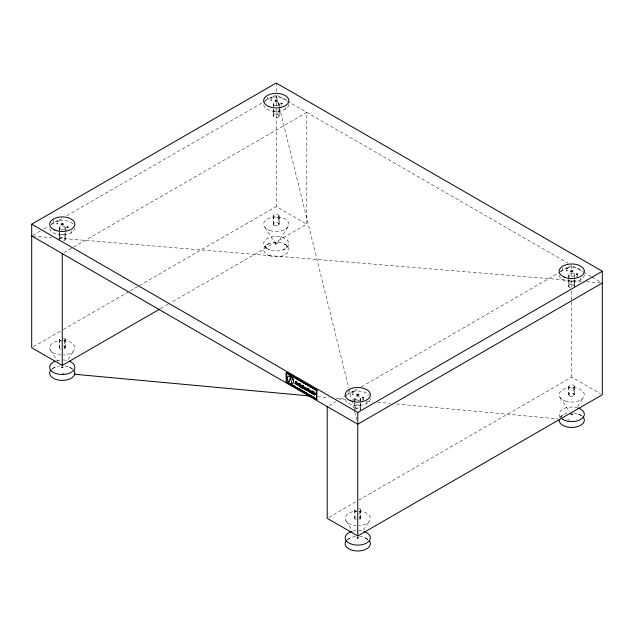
<?xml version="1.0" encoding="UTF-8"?>
<svg xmlns="http://www.w3.org/2000/svg" width="634" height="634" viewBox="0 0 634 634"><rect width="100%" height="100%" fill="white"/><g stroke="black" fill="none" stroke-linecap="round" stroke-linejoin="round"><path stroke-width="0.48" stroke-dasharray="3.17 2.38" d="M360.619 406.37L360.627 403.723M360.627 400.189L360.635 398.421A2.885 1.664 0 0 1 356.292 399.753A2.885 1.664 0 0 1 356.221 396.916A2.885 1.664 0 0 1 360.627 398.176L360.627 402.099M574.594 282.835L574.602 280.18M59.39 239.589L59.406 235.769M273.365 116.054L273.381 112.234M354.882 410.19L354.913 401.33M354.913 400.426L354.921 398.62M568.856 286.647L568.88 279.594M568.888 278.691L568.896 275.085A2.885 1.664 0 0 1 570.877 273.191M65.104 239.787L65.136 236.141A2.885 1.664 0 0 0 61.118 234.429A2.885 1.664 0 0 0 60.555 237.298A2.885 1.664 0 0 0 65.136 236.141M279.095 116.188A2.885 1.664 0 0 0 275.18 114.405A2.885 1.664 0 0 0 274.459 117.258A2.885 1.664 0 0 0 279.095 116.188L279.111 112.606A2.885 1.664 0 0 0 275.093 110.895A2.885 1.664 0 0 0 274.53 113.755A2.885 1.664 0 0 0 279.111 112.606M360.595 410.388L360.619 406.743A2.885 1.664 0 0 0 356.601 405.031A2.885 1.664 0 0 0 356.046 407.892A2.885 1.664 0 0 0 360.619 406.743M574.57 286.845L574.594 283.208A2.885 1.664 0 0 0 570.576 281.496A2.885 1.664 0 0 0 570.021 284.357A2.885 1.664 0 0 0 574.594 283.208M276.907 243.852C276.796 242.481 274.221 243.884 276.242 244.779L276.907 243.852L275.576 243.852M561.106 416.625L560.916 416.982L562.12 415.539L564.728 414.121M576.108 276.503C577.574 275.79 578.121 277.185 577.542 274.245M68.092 359.415L73.916 350.515M287.891 226.98L276.242 244.779L264.592 226.98M363.583 530.016L369.408 521.116M577.558 406.481L583.383 397.581M52.075 369.036L55.261 367.062M347.289 539.899L350.753 537.664M40.251 231.022L31.7 235.959L51.441 237.584M43.667 229.048L47.946 226.576M51.37 224.602L55.641 222.138M59.065 220.156L63.337 217.692M66.76 215.718L262.563 102.668M263.419 102.177L269.402 98.722M272.826 96.748L276.242 94.775L568.072 263.253M63.979 252.617L306.808 112.416L306.808 224.19L170.855 302.687M33.412 346.743L62.481 329.957M63.337 329.466L129.178 291.458M130.033 290.958L138.584 286.021M139.432 285.53L276.242 206.541L306.808 224.19M160.6 308.607L170.007 303.179M328.895 405.57L335.743 401.623M339.158 399.642L351.133 392.731M354.549 390.758L357.116 389.276M361.388 386.811L559.759 272.279M560.615 271.788L564.894 269.323M568.31 267.342L571.733 265.369L582.773 271.74M328.895 517.344L357.972 500.559M358.828 500.067L571.733 377.143L600.604 393.809M269.236 243.527L266.629 244.938L265.495 247.03L265.337 246.412L265.614 247.252L265.495 246.246L265.337 246.856L265.377 246.214L266.629 248.338L269.458 249.836A12.609 7.283 0 0 0 288.835 244.05A12.609 7.283 0 0 0 270.48 237.219A12.609 7.283 0 0 0 269.41 249.812L268.689 249.527M283.802 249.527L283.033 249.836L285.855 248.338L287.147 246.412L286.869 247.252L287.131 246.642L286.441 245.501L287.059 246.38L285.855 244.938L283.247 243.527M281.258 105.537L280.83 106.243M67.283 229.072L66.855 229.777M58.352 238.154L581.568 281.306M586.505 281.718L600.327 282.859M62.267 373.117L64.24 373.299M317.491 396.694L329.315 397.787M336.218 398.421L345.086 399.238M351.981 399.88L360.849 400.696M366.761 401.243L372.673 401.79M377.602 402.241L390.417 403.43M396.329 403.977L557.936 418.9M567.787 419.811L569.76 419.993M578.739 414.121L581.925 416.094M69.272 367.062L72.466 369.036M364.764 537.664L368.219 539.899M583.621 272.232L591.26 276.646M592.029 277.09L600.604 282.035M367.95 539.637L367.625 539.32M560.084 397.581L569.617 412.148M346.109 521.116L351.933 530.016M50.617 350.515L57.504 361.039M277.193 98.611L276.242 94.775L276.242 98.73M278.144 102.454L279.095 106.298M279.332 107.257L348.724 387.707M348.962 388.666L351.577 399.23M351.815 400.197L353.717 407.876M354.668 411.72L356.57 419.399M362.173 400.22C363.052 398.318 364.518 402.313 363.567 397.78M574.57 386.257L574.594 394.61M360.595 509.791L360.619 518.144M279.079 103.881L279.087 105.743M279.095 109.452L279.111 112.234M279.079 215.655L279.111 224.008M65.104 227.424L65.136 235.769M65.104 339.198L65.136 347.543M568.856 386.455L568.864 394.982M354.882 509.99L354.889 518.517M273.365 104.087L273.373 105.981M273.373 109.769L273.381 112.606M273.365 215.853L273.381 224.381M59.39 227.622L59.398 231.41M59.398 232.353L59.406 236.141M59.39 339.396L59.406 347.915M580.649 278.168L580.649 279.927M574.602 275.616L574.602 278.564M574.602 279.539L574.602 286.402M574.618 386.558A2.885 1.664 0 0 1 570.291 388A2.885 1.664 0 0 1 570.291 385.115A2.885 1.664 0 0 1 574.618 386.558L574.618 394.792M573.77 387.731L573.77 395.973M571.733 265.369L571.733 269.331M571.733 273.286L571.733 279.222M571.733 280.204L571.733 287.131M571.733 291.085L571.733 300.984M571.733 301.966L571.733 377.143M568.849 274.736L568.849 278.659M568.849 279.634L568.849 286.497M568.849 386.558L568.849 394.792M562.818 267.873L562.818 269.632M366.674 401.702L366.674 403.47M360.627 403.081L360.627 409.944M360.643 510.093L360.643 518.327M359.795 511.273L359.795 519.508M354.874 398.271L354.874 402.194M354.874 403.176L354.874 409.057M354.874 510.093L354.874 518.327M348.843 391.408L348.843 393.175M285.157 107.566L285.157 109.333M279.111 104.039L279.111 107.962M279.111 108.945L279.111 115.808M279.126 215.956A2.885 1.664 0 0 1 274.799 217.399A2.885 1.664 0 0 1 274.799 214.514A2.885 1.664 0 0 1 279.126 215.956L279.126 224.19M278.278 217.137L278.278 225.371M276.242 83.006L276.242 91.827M276.242 102.684L276.242 108.62M276.242 109.611L276.242 206.541M273.365 104.135L273.365 108.057M273.365 109.04L273.365 115.903M273.357 215.956L273.357 224.19M267.326 97.271L267.326 99.039M71.182 231.101L71.182 232.868M65.136 227.574L65.136 231.497M65.136 232.48L65.136 239.343M65.151 339.491L65.151 347.733M64.303 340.672L64.303 348.906M59.39 227.669L59.39 231.592M59.39 232.575L59.39 239.438M59.382 339.491L59.382 347.733M53.351 219.927L53.351 222.574M560.202 417.243A12.609 7.283 0 0 1 562.929 409.081A12.609 7.283 0 0 1 577.122 407.717M559.759 417.893A12.609 7.283 0 0 1 567.192 413.384M573.58 412.98A12.609 7.283 0 0 1 582.044 415.983M352.369 531.252A12.609 7.283 0 0 1 356.831 530.571M358.685 530.571A12.609 7.283 0 0 1 363.147 531.252M347.448 539.526A12.609 7.283 0 0 1 355.904 536.515M359.605 536.515A12.609 7.283 0 0 1 368.069 539.526M358.995 511.083A12.609 7.283 0 0 1 370.367 518.327A12.609 7.283 0 0 1 358.995 525.578M356.522 525.578A12.609 7.283 0 0 1 345.15 518.327A12.609 7.283 0 0 1 356.522 511.083M359.201 516.892A2.885 1.664 0 0 1 360.627 518.485A2.885 1.664 0 0 1 358.709 519.904M356.316 519.769A2.885 1.664 0 0 1 354.889 518.176A2.885 1.664 0 0 1 356.807 516.758M358.939 508.579A2.885 1.664 0 0 1 360.635 510.196A2.885 1.664 0 0 1 358.614 511.686M357.235 511.733A2.885 1.664 0 0 1 354.921 510.378A2.885 1.664 0 0 1 356.316 508.65M354.977 409.659A2.885 1.664 0 0 1 357.703 408.423A2.885 1.664 0 0 1 360.508 409.588M570.513 288.058A2.885 1.664 0 0 1 569.839 285.292A2.885 1.664 0 0 1 574.483 286.053M370.367 398.318A12.609 7.283 0 0 1 357.758 405.601A12.609 7.283 0 0 1 345.15 398.318M346.394 395.164A12.609 7.283 0 0 1 351.712 391.931M352.512 391.701A12.609 7.283 0 0 1 369.115 395.164M584.342 274.784A12.609 7.283 0 0 1 571.733 282.067A12.609 7.283 0 0 1 559.125 274.784M560.369 271.621A12.609 7.283 0 0 1 565.686 268.396M566.487 268.166A12.609 7.283 0 0 1 583.09 271.621M574.61 274.887A2.885 1.664 0 0 1 571.908 276.448A2.885 1.664 0 0 1 568.896 275.085M572.248 273.143A2.885 1.664 0 0 1 574.602 274.641M288.85 104.356A12.609 7.283 0 0 1 276.543 111.465A12.609 7.283 0 0 1 263.665 104.705M265.178 100.695A12.609 7.283 0 0 1 270.203 97.794M273.436 97.089A12.609 7.283 0 0 1 287.606 101.028M74.875 227.891A12.609 7.283 0 0 1 62.568 235A12.609 7.283 0 0 1 49.69 228.24M50.91 224.563A12.609 7.283 0 0 1 56.228 221.329M59.461 220.624A12.609 7.283 0 0 1 73.631 224.563M59.731 238.701A2.885 1.664 0 0 1 64.375 238.352A2.885 1.664 0 0 1 63.448 241.007M56.878 360.651A12.609 7.283 0 0 1 61.34 359.969M63.194 359.969A12.609 7.283 0 0 1 67.656 360.651M52.519 368.497A12.609 7.283 0 0 1 59.509 366.016M65.033 366.016A12.609 7.283 0 0 1 73.084 369.376M63.503 340.49A12.609 7.283 0 0 1 74.875 347.733A12.609 7.283 0 0 1 63.503 354.977M61.03 354.977A12.609 7.283 0 0 1 49.658 347.733A12.609 7.283 0 0 1 61.03 340.49M63.709 346.291A2.885 1.664 0 0 1 65.136 347.884A2.885 1.664 0 0 1 63.218 349.302M60.824 349.175A2.885 1.664 0 0 1 59.398 347.575A2.885 1.664 0 0 1 61.316 346.164M63.448 337.977A2.885 1.664 0 0 1 65.144 339.594A2.885 1.664 0 0 1 63.123 341.084M61.752 341.132A2.885 1.664 0 0 1 59.43 339.776A2.885 1.664 0 0 1 60.824 338.057M57.892 223.651C56.117 225.03 56.521 222.082 57.892 223.651M271.867 100.117C270.092 101.488 270.496 98.539 271.867 100.117M353.376 394.253C351.608 395.624 352.005 392.676 353.376 394.253M567.351 270.71C565.583 272.089 565.98 269.141 567.351 270.71M565.425 401.1A12.609 7.283 0 0 0 584.342 394.792A12.609 7.283 0 0 0 565.425 388.491A12.609 7.283 0 0 0 565.425 401.1M569.697 395.973A2.885 1.664 0 0 0 574.515 395.22A2.885 1.664 0 0 0 570.988 393.183A2.885 1.664 0 0 0 569.697 395.973M274.459 105.49A2.885 1.664 0 0 0 279.095 104.428A2.885 1.664 0 0 0 275.18 102.637A2.885 1.664 0 0 0 274.459 105.49M60.484 229.025A2.885 1.664 0 0 0 65.12 227.963A2.885 1.664 0 0 0 61.205 226.172A2.885 1.664 0 0 0 60.484 229.025M269.41 255.692A12.609 7.283 0 0 0 288.835 249.939A12.609 7.283 0 0 0 270.48 243.099A12.609 7.283 0 0 0 269.41 255.692M269.941 230.499A12.609 7.283 0 0 0 288.85 224.19A12.609 7.283 0 0 0 269.941 217.89A12.609 7.283 0 0 0 269.941 230.499M274.205 225.371A2.885 1.664 0 0 0 279.023 224.626A2.885 1.664 0 0 0 275.497 222.589A2.885 1.664 0 0 0 274.205 225.371"/><path stroke-width="0.95" d="M305.025 389.165L304.114 388.967L304.399 388.499M305.16 387.953L304.756 387.152M315.772 394.499L315.146 393.128M301.166 386.383C298.242 386.708 303.218 389.331 301.586 387.025C300.056 386.272 302.783 386.827 302.18 385.472L302.252 385.179M317 399.016L316.628 399.238L316.707 389.973L286.56 372.602L286.069 373.03L286.346 382.064L316.667 399.372L316.699 390.322L286.726 372.974L286.726 381.977L286.069 381.486M304.177 388.119L303.789 388.357L304.455 387.96M305.572 387.636L305.025 389.49L305.62 389.831L306.016 388.658L305.976 390.045L306.872 390.227M297.504 382.976L296.958 384.83L297.56 385.179L297.734 384.267L298.202 384.315L298.273 383.697L297.695 383.855L298.035 383.285M298.352 383.427L298.376 384.085M299.533 385.512L299.01 385.543L299.058 384.672L299.969 384.236M310.335 391.297L309.733 391.725L310.129 390.267M312.277 392.161C312.142 394.023 310.763 391.63 312.237 391.939M300.048 383.736L299.684 384.394L300.302 384.759L300.667 384.093M302.434 385.987L303.337 386.185L302.434 385.987L302.798 385.321M303.06 386.344L303.417 385.678M311.865 393.437L312.19 393.017L311.865 393.437L312.713 393.603M313.418 391.455L313.053 392.113L313.679 392.478L314.036 391.812M298.479 384.331L298.915 383.245L298.36 385.321L299.462 385.955M298.662 384.775L298.757 384.172M309.511 389.91L309.154 391.796L310.811 392.501M299.185 386.114L299.256 385.678M300.017 386.597L300.564 384.743L300.017 386.597L299.391 386.241L299.945 384.386M303.044 388.024L302.149 387.826L302.695 385.971M302.767 388.182L303.314 386.328M306.135 387.96C305.311 388.246 308.037 388.935 306.587 390.393M310.47 390.457L309.883 391.788M310.525 392.668L311.072 390.813M312.467 390.964L312.19 391.13C312.253 391.249 309.194 392.414 311.904 393.183M312.435 393.769L313.077 391.321M313.671 394.158L312.768 393.96L313.315 392.105M313.386 394.316L313.941 392.462M299.058 384.672L299.494 383.562M286.409 373.125L286.441 381.811L316.429 399.055L316.628 390.235L286.441 372.816M304.122 388.658L303.226 388.341L303.377 387.509A1.355 0.785 60 0 1 303.757 387.604L304.233 387.826L304.043 387.445A1.355 0.785 60 0 0 303.797 387.358M303.797 387.517L304.534 387.564L303.424 386.938L304.796 387.707L304.74 389.324M286.441 381.811L316.469 399.032M286.568 373.061L316.517 390.346M296.332 383.118L295.682 383.071L296.244 382.35M308.346 390.053L307.688 390.005L308.259 389.284M307.783 388.587L308.742 388.816L307.783 388.587L306.785 390.504L307.316 390.813L307.799 390.259M295.777 381.652L296.736 381.882L295.777 381.652L294.77 383.57L295.309 383.879L295.793 383.324M300.849 385.155L300.857 385.765M304.082 387.358L303.282 387.097M314.852 393.429L314.393 394.213L314.979 394.475M311.825 392.953L311.73 391.963M314.694 394.633L314.567 393.595M61.76 366.935C60.856 368.077 64.082 367.554 62.544 366.848M357.251 537.537C356.451 538.916 359.835 537.783 357.758 537.418M300.682 387.112C302.291 387.532 300.223 387.715 301.055 386.875M159.744 309.099L62.267 365.382L31.7 347.733L31.7 224.19L276.242 83.006L602.3 271.257L602.3 394.792L357.758 535.976L327.192 518.327L327.192 406.553M288.922 381.803L288.636 381.969A4.327 2.496 60 0 1 287.448 377.388A4.327 2.496 60 0 1 290.261 376.469L290.546 376.311A17.95 10.366 60 0 1 290.507 376.873M292.417 383.824L292.139 383.99A17.91 10.342 60 0 1 290.515 376.62L290.792 376.453M295.515 383.491L296.371 383.657M296.086 383.824L296.427 384.204M296.149 384.363L297.069 384.569M301.808 385.44C300.548 385.472 301.641 386.827 301.285 385.797M300.468 386.708L300.984 385.947M301.102 386.114L301.689 385.757M300.857 386.463L301.515 386.074M307.522 390.417L308.378 390.592M308.1 390.758L308.441 391.138M308.156 391.297L309.075 391.503M309.955 392.335L310.089 392.01M311.563 392.771L312.118 391.82M313.053 392.113L313.679 392.478M316.342 399.396L316.905 399.071M31.7 224.19L357.758 412.441L602.3 271.257M602.3 283.018L357.758 424.201L31.7 235.959M571.456 413.907C569.918 414.62 573.144 415.135 572.24 414.002M300.801 385.924L300.635 386.352M74.091 374.211L310.597 396.052M300.674 386.106L300.659 385.258L302.18 385.472M298.63 383.404L299.216 383.728M299.763 383.895L300.381 384.252M302.513 385.488L303.139 385.844M312.19 391.13L312.792 391.479M313.133 391.614L313.759 391.978M297.219 383.134L297.758 383.443M299.66 384.545L300.286 384.909M302.41 386.138L303.036 386.494M305.295 387.802L305.85 388.119M309.233 390.068L309.844 390.425M310.184 390.623L310.795 390.972M313.037 392.264L313.656 392.628M289.286 383.126L295.27 386.582M296.974 387.564L307.228 393.484M308.932 394.475L313.204 396.939M306.769 388.293L307.07 388.896M314.179 394.158L314.052 393.595M308.465 388.975L308.798 391.669M296.45 382.04L296.783 384.735M307.973 389.442L308.061 390.219M295.967 382.508L296.054 383.285M357.758 412.441L357.758 535.976M62.267 253.608L62.267 365.382M577.946 407.963A12.609 7.283 0 0 1 580.863 419.312A12.609 7.283 0 0 1 561.082 418.186M582.995 416.903A12.609 7.283 0 0 1 574.039 427.332A12.609 7.283 0 0 1 559.188 419.462M363.971 531.498A12.609 7.283 0 0 1 367.435 542.498A12.609 7.283 0 0 1 348.074 542.498A12.609 7.283 0 0 1 351.545 531.498M369.408 540.929A12.609 7.283 0 0 1 357.291 550.986A12.609 7.283 0 0 1 346.497 540.445M290.261 376.469A17.95 10.366 60 0 1 288.636 381.969M290.515 376.62A4.327 2.496 60 0 1 293.328 380.78A4.327 2.496 60 0 1 292.139 383.99M289.793 376.025A4.327 2.496 60 0 1 290.546 376.311M292.171 377.698A4.327 2.496 60 0 1 293.637 380.749M69.272 361.182A12.609 7.283 0 0 1 71.745 372.031A12.609 7.283 0 0 1 52.788 372.031A12.609 7.283 0 0 1 55.261 361.182M73.916 370.327A12.609 7.283 0 0 1 61.807 380.392A12.609 7.283 0 0 1 51.005 369.844M315.494 394.475L314.694 395.117L313.767 393.762A1.411 0.808 60 0 1 313.862 393.286L314.86 393.286L315.494 394.475M57.892 221.298C56.117 222.677 56.521 219.729 57.892 221.298M68.076 227.178C66.308 228.557 66.705 225.609 68.076 227.178M271.867 97.763C270.092 99.142 270.496 96.186 271.867 97.763M282.051 103.643C280.283 105.022 280.68 102.074 282.051 103.643M353.376 391.899C351.608 393.278 352.005 390.322 353.376 391.899M363.567 397.78C361.8 399.158 362.196 396.21 363.567 397.78M567.351 268.356C565.583 269.735 565.98 266.787 567.351 268.356M577.542 274.245C575.775 275.624 576.171 272.668 577.542 274.245M316.628 389.91L316.715 390.726L316.628 389.91M357.219 395.331A1.078 0.626 0 0 0 358.836 394.792A1.078 0.626 0 0 0 357.219 394.253A1.078 0.626 0 0 0 357.219 395.331M350.269 400.648A12.609 7.283 0 0 0 370.288 395.608A12.609 7.283 0 0 0 352.718 388.119A12.609 7.283 0 0 0 350.269 400.648M571.194 271.796A1.078 0.626 0 0 0 572.811 271.257A1.078 0.626 0 0 0 571.194 270.71A1.078 0.626 0 0 0 571.194 271.796M564.244 277.113A12.609 7.283 0 0 0 584.263 272.065A12.609 7.283 0 0 0 566.693 264.584A12.609 7.283 0 0 0 564.244 277.113M275.703 101.194A1.078 0.626 0 0 0 277.327 100.655A1.078 0.626 0 0 0 275.703 100.117A1.078 0.626 0 0 0 275.703 101.194M268.753 106.512A12.609 7.283 0 0 0 288.771 101.472A12.609 7.283 0 0 0 271.201 93.983A12.609 7.283 0 0 0 268.753 106.512M61.728 224.729A1.078 0.626 0 0 0 63.352 224.19A1.078 0.626 0 0 0 61.728 223.651A1.078 0.626 0 0 0 61.728 224.729M54.778 230.047A12.609 7.283 0 0 0 74.796 225.007A12.609 7.283 0 0 0 57.226 217.517A12.609 7.283 0 0 0 54.778 230.047"/></g></svg>
